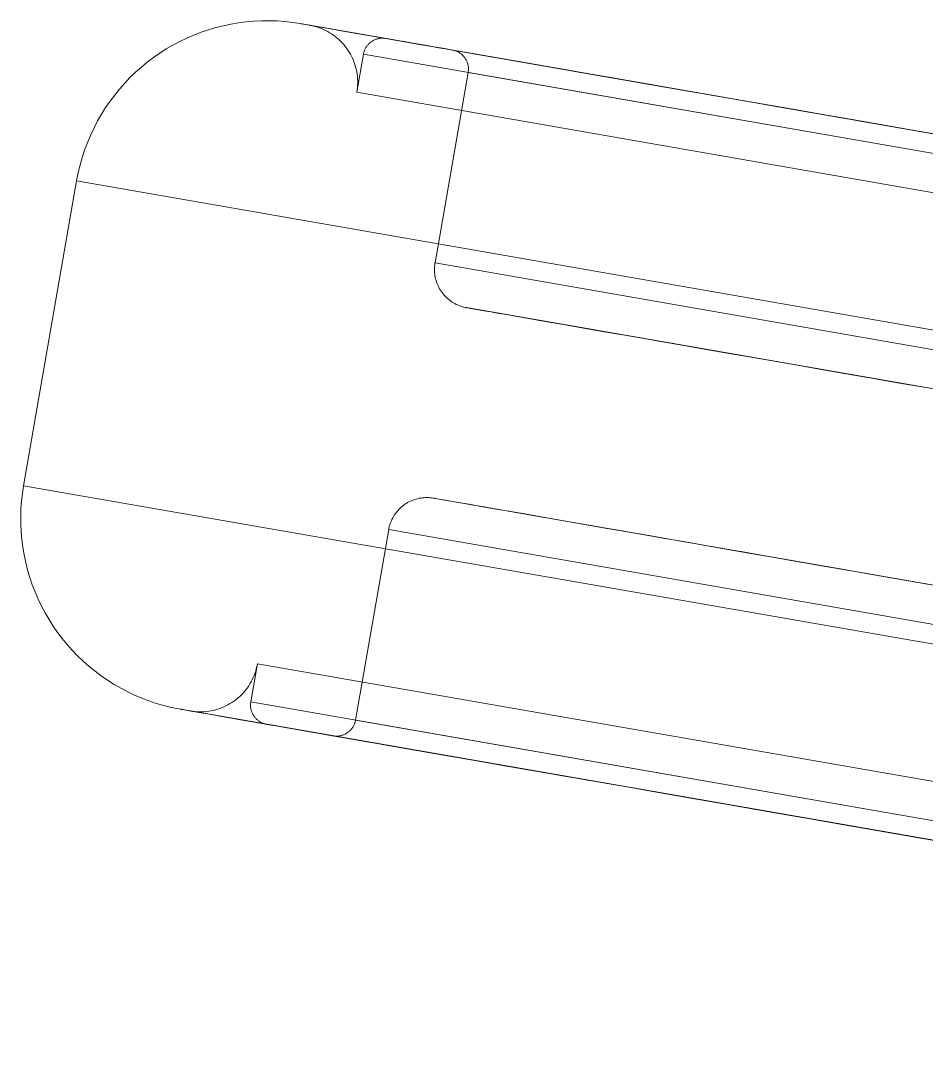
# Model space of a CAD drawing. Header units: millimetres. Extents: x -32954 to 151739, y -65671 to 56243.
# Drawn here: x -11444.62 to -11425.88, y -48546.08 to -48524.64 of the extents above; entities that cross this region are included whole.
import ezdxf

# ---------------------------------------------------------------- set-up
doc = ezdxf.new("R2010")
doc.units = ezdxf.units.MM
doc.layers.add('G-IMPT', color=7, linetype='Continuous', lineweight=9)
doc.layers.add('I-FURN', color=7, linetype='Continuous', lineweight=9)

# ---------------------------------------------------------------- blocks, each defined once
blk = doc.blocks.new('М25-М26_Столик манипуляционный - МСК-5501_dwg-9496848-О_ТХ_01')
at = {"layer": 'G-IMPT'}
for p, q in [((316.039, -405.09), (357.417, -412.288)), ((357.417, -412.288), (316.039, -405.09)), ((316.236, -405.124), (357.22, -412.254)), ((357.22, -412.254), (316.236, -405.124)), ((355.644, -411.98), (317.812, -405.398)), ((355.644, -411.98), (317.812, -405.398)), ((319.191, -405.638), (354.264, -411.74)), ((354.264, -411.74), (319.191, -405.638)), ((355.969, -412.442), (317.349, -405.724)), ((355.969, -412.442), (317.349, -405.724)), ((353.802, -412.065), (319.517, -406.101)), ((353.802, -412.065), (319.517, -406.101)), ((355.832, -413.23), (317.212, -406.512)), ((355.832, -413.23), (317.212, -406.512)), ((360.672, -416.914), (311.412, -408.345)), ((360.672, -416.914), (311.412, -408.345)), ((353.116, -416.006), (318.831, -410.042)), ((353.116, -416.006), (318.831, -410.042)), ((352.191, -416.657), (319.482, -410.967)), ((352.191, -416.657), (319.482, -410.967)), ((353.116, -416.006), (353.802, -412.065)), ((355.832, -413.23), (355.969, -412.442)), ((359.575, -423.22), (310.315, -414.65)), ((359.575, -423.22), (310.315, -414.65)), ((318.797, -414.908), (351.505, -420.598)), ((351.505, -420.598), (318.797, -414.908)), ((352.156, -421.523), (317.871, -415.559)), ((352.156, -421.523), (317.871, -415.559)), ((359.575, -423.22), (360.672, -416.914)), ((353.776, -425.053), (315.156, -418.335)), ((353.776, -425.053), (315.156, -418.335)), ((353.638, -425.841), (315.018, -419.123)), ((353.638, -425.841), (315.018, -419.123)), ((313.571, -419.277), (354.949, -426.475)), ((354.949, -426.475), (313.571, -419.277)), ((354.752, -426.441), (313.768, -419.311)), ((354.752, -426.441), (313.768, -419.311)), ((315.344, -419.585), (353.176, -426.167)), ((353.176, -426.167), (315.344, -419.585)), ((351.471, -425.464), (317.186, -419.5)), ((351.471, -425.464), (317.186, -419.5)), ((351.796, -425.927), (316.723, -419.825)), ((351.796, -425.927), (316.723, -419.825)), ((351.471, -425.464), (352.156, -421.523)), ((353.638, -425.841), (353.776, -425.053))]:
    blk.add_line(p, q, dxfattribs=at)
at = {"layer": 'G-IMPT', "flags": 128}
for points in [[(357.417, -412.288), (357.401, -412.285), (357.351, -412.277), (357.268, -412.262), (357.153, -412.242), (357.005, -412.216), (356.824, -412.185), (356.611, -412.148), (356.367, -412.105), (356.091, -412.057), (355.784, -412.004), (355.446, -411.945), (355.079, -411.881), (354.682, -411.812), (354.257, -411.738), (353.803, -411.659), (353.323, -411.576), (352.815, -411.488), (352.282, -411.395), (351.724, -411.298), (351.142, -411.197), (350.537, -411.091), (349.91, -410.982), (349.262, -410.869), (348.594, -410.753), (347.906, -410.634), (347.201, -410.511), (346.479, -410.385), (345.742, -410.257), (344.99, -410.126), (344.225, -409.993), (343.448, -409.858), (342.66, -409.721), (341.862, -409.582)], [(341.428, -409.507), (342.23, -409.646), (343.024, -409.784), (343.807, -409.92), (344.578, -410.055), (345.338, -410.187), (346.083, -410.316), (346.813, -410.443), (347.528, -410.568), (348.225, -410.689), (348.903, -410.807), (349.563, -410.922), (350.201, -411.033), (350.818, -411.14), (351.413, -411.244), (351.984, -411.343), (352.531, -411.438), (353.052, -411.529), (353.547, -411.615), (354.016, -411.696), (354.456, -411.773), (354.869, -411.845), (355.252, -411.911), (355.605, -411.973), (355.929, -412.029), (356.222, -412.08), (356.483, -412.126), (356.713, -412.166), (356.911, -412.2), (357.077, -412.229), (357.21, -412.252), (357.31, -412.27), (357.378, -412.281), (357.412, -412.287), (357.417, -412.288)], [(355.644, -411.98), (355.629, -411.977), (355.583, -411.969), (355.508, -411.956), (355.402, -411.938), (355.267, -411.914), (355.102, -411.885), (354.907, -411.851), (354.683, -411.813), (354.431, -411.769), (354.151, -411.72), (353.842, -411.666), (353.506, -411.608), (353.143, -411.545), (352.754, -411.477), (352.34, -411.405), (351.9, -411.328), (351.436, -411.248), (350.949, -411.163), (350.439, -411.074), (349.907, -410.982), (349.353, -410.885), (348.78, -410.786), (348.187, -410.683), (347.576, -410.576), (346.948, -410.467), (346.303, -410.355), (345.643, -410.24), (344.969, -410.123), (344.282, -410.003), (343.582, -409.881), (342.872, -409.758), (342.151, -409.632), (341.422, -409.506)], [(341.759, -409.564), (342.484, -409.69), (343.2, -409.815), (343.905, -409.938), (344.6, -410.058), (345.281, -410.177), (345.949, -410.293), (346.602, -410.407), (347.239, -410.518), (347.86, -410.626), (348.463, -410.73), (349.046, -410.832), (349.611, -410.93), (350.154, -411.025), (350.676, -411.115), (351.176, -411.202), (351.653, -411.285), (352.106, -411.364), (352.534, -411.439), (352.937, -411.509), (353.314, -411.574), (353.664, -411.635), (353.987, -411.691), (354.283, -411.743), (354.551, -411.789), (354.79, -411.831), (355, -411.868), (355.181, -411.899), (355.333, -411.925), (355.454, -411.947), (355.546, -411.963), (355.608, -411.973), (355.639, -411.979), (355.644, -411.98)], [(352.191, -416.657), (352.178, -416.655), (352.139, -416.648), (352.073, -416.637), (351.982, -416.621), (351.865, -416.6), (351.722, -416.576), (351.554, -416.546), (351.361, -416.513), (351.143, -416.475), (350.9, -416.432), (350.633, -416.386), (350.343, -416.336), (350.029, -416.281), (349.693, -416.222), (349.334, -416.16), (348.954, -416.094), (348.553, -416.024), (348.132, -415.951), (347.691, -415.874), (347.231, -415.794), (346.753, -415.711), (346.257, -415.625), (345.744, -415.536), (345.216, -415.444), (344.673, -415.349), (344.116, -415.252), (343.545, -415.153), (342.962, -415.052), (342.368, -414.948), (341.763, -414.843)], [(341.432, -414.785), (342.042, -414.892), (342.642, -414.996), (343.232, -415.098), (343.809, -415.199), (344.374, -415.297), (344.925, -415.393), (345.461, -415.486), (345.982, -415.577), (346.487, -415.665), (346.975, -415.75), (347.445, -415.831), (347.896, -415.91), (348.328, -415.985), (348.74, -416.057), (349.132, -416.125), (349.502, -416.189), (349.85, -416.25), (350.176, -416.307), (350.479, -416.359), (350.759, -416.408), (351.015, -416.452), (351.246, -416.493), (351.453, -416.529), (351.635, -416.56), (351.791, -416.587), (351.922, -416.61), (352.027, -416.629), (352.107, -416.642), (352.16, -416.652), (352.187, -416.656), (352.191, -416.657)], [(354.264, -411.74), (354.249, -411.737), (354.233, -411.735), (354.217, -411.734), (354.201, -411.734), (354.185, -411.734), (354.169, -411.735), (354.153, -411.736), (354.137, -411.738), (354.121, -411.741), (354.106, -411.744), (354.09, -411.748), (354.075, -411.753), (354.06, -411.758), (354.045, -411.763), (354.03, -411.77), (354.016, -411.777), (354.001, -411.784), (353.988, -411.792), (353.974, -411.801), (353.961, -411.81), (353.948, -411.82), (353.936, -411.83), (353.924, -411.84), (353.912, -411.852), (353.901, -411.863), (353.891, -411.875), (353.881, -411.888), (353.871, -411.9), (353.862, -411.914), (353.853, -411.927), (353.845, -411.941), (353.838, -411.955), (353.831, -411.97), (353.825, -411.984), (353.819, -411.999), (353.814, -412.014), (353.81, -412.03), (353.806, -412.045), (353.803, -412.061), (353.802, -412.065)], [(355.969, -412.442), (355.972, -412.426), (355.973, -412.411), (355.975, -412.395), (355.975, -412.379), (355.975, -412.363), (355.974, -412.347), (355.973, -412.331), (355.971, -412.315), (355.968, -412.299), (355.965, -412.283), (355.961, -412.268), (355.956, -412.253), (355.951, -412.237), (355.945, -412.222), (355.939, -412.208), (355.932, -412.193), (355.925, -412.179), (355.917, -412.165), (355.908, -412.152), (355.899, -412.139), (355.889, -412.126), (355.879, -412.114), (355.868, -412.102), (355.857, -412.09), (355.846, -412.079), (355.834, -412.069), (355.821, -412.058), (355.809, -412.049), (355.795, -412.04), (355.782, -412.031), (355.768, -412.023), (355.754, -412.016), (355.739, -412.009), (355.725, -412.003), (355.71, -411.997), (355.695, -411.992), (355.679, -411.987), (355.664, -411.984), (355.648, -411.98), (355.644, -411.98)], [(357.22, -412.254), (357.173, -412.247), (357.125, -412.241), (357.077, -412.238), (357.029, -412.236), (356.981, -412.237), (356.933, -412.239), (356.885, -412.243), (356.838, -412.249), (356.79, -412.257), (356.743, -412.267), (356.697, -412.279), (356.651, -412.292), (356.605, -412.308), (356.561, -412.325), (356.517, -412.344), (356.473, -412.365), (356.431, -412.387), (356.389, -412.412), (356.349, -412.437), (356.31, -412.465), (356.271, -412.494), (356.234, -412.524), (356.198, -412.556), (356.164, -412.59), (356.131, -412.624), (356.099, -412.66), (356.069, -412.697), (356.04, -412.736), (356.013, -412.775), (355.987, -412.816), (355.963, -412.858), (355.941, -412.9), (355.92, -412.943), (355.901, -412.988), (355.884, -413.032), (355.869, -413.078), (355.856, -413.124), (355.844, -413.171), (355.834, -413.218), (355.832, -413.23)], [(360.672, -416.914), (360.697, -416.756), (360.715, -416.597), (360.726, -416.438), (360.731, -416.278), (360.73, -416.118), (360.722, -415.958), (360.708, -415.799), (360.688, -415.64), (360.661, -415.482), (360.628, -415.326), (360.589, -415.171), (360.544, -415.017), (360.492, -414.866), (360.435, -414.716), (360.371, -414.57), (360.302, -414.425), (360.227, -414.284), (360.146, -414.146), (360.06, -414.011), (359.969, -413.88), (359.872, -413.752), (359.771, -413.628), (359.664, -413.509), (359.553, -413.394), (359.438, -413.283), (359.318, -413.177), (359.194, -413.076), (359.066, -412.98), (358.934, -412.89), (358.798, -412.804), (358.66, -412.724), (358.518, -412.65), (358.374, -412.582), (358.226, -412.519), (358.077, -412.462), (357.925, -412.411), (357.772, -412.366), (357.616, -412.328), (357.46, -412.296), (357.417, -412.288)], [(341.957, -418.937), (342.546, -419.039), (343.124, -419.14), (343.688, -419.238), (344.239, -419.334), (344.776, -419.427), (345.297, -419.518), (345.802, -419.606), (346.289, -419.69), (346.759, -419.772), (347.211, -419.851), (347.643, -419.926), (348.055, -419.998), (348.446, -420.066), (348.817, -420.13), (349.165, -420.191), (349.491, -420.247), (349.794, -420.3), (350.073, -420.349), (350.329, -420.393), (350.561, -420.433), (350.767, -420.469), (350.949, -420.501), (351.106, -420.528), (351.237, -420.551), (351.342, -420.569), (351.421, -420.583), (351.474, -420.592), (351.502, -420.597), (351.505, -420.598)], [(351.505, -420.598), (351.492, -420.596), (351.453, -420.589), (351.388, -420.577), (351.297, -420.562), (351.179, -420.541), (351.037, -420.516), (350.869, -420.487), (350.675, -420.453), (350.457, -420.415), (350.214, -420.373), (349.948, -420.327), (349.657, -420.276), (349.344, -420.222), (349.007, -420.163), (348.649, -420.101), (348.269, -420.035), (347.868, -419.965), (347.446, -419.892), (347.005, -419.815), (346.545, -419.735), (346.067, -419.652), (345.571, -419.566), (345.059, -419.476), (344.531, -419.385), (343.987, -419.29), (343.43, -419.193), (342.859, -419.094), (342.276, -418.992), (341.682, -418.889)], [(353.116, -416.006), (353.11, -416.037), (353.103, -416.069), (353.094, -416.099), (353.084, -416.13), (353.073, -416.16), (353.061, -416.189), (353.048, -416.218), (353.033, -416.247), (353.017, -416.275), (353.001, -416.302), (352.983, -416.329), (352.964, -416.354), (352.944, -416.379), (352.923, -416.404), (352.901, -416.427), (352.878, -416.45), (352.855, -416.471), (352.83, -416.492), (352.805, -416.511), (352.779, -416.53), (352.752, -416.547), (352.725, -416.564), (352.696, -416.579), (352.668, -416.593), (352.639, -416.606), (352.609, -416.618), (352.579, -416.629), (352.548, -416.638), (352.517, -416.646), (352.486, -416.653), (352.454, -416.659), (352.423, -416.663), (352.391, -416.666), (352.359, -416.668), (352.327, -416.669), (352.295, -416.668), (352.263, -416.666), (352.231, -416.663), (352.199, -416.658), (352.191, -416.657)], [(341.339, -424.107), (342.11, -424.242), (342.87, -424.374), (343.615, -424.503), (344.345, -424.63), (345.06, -424.755), (345.757, -424.876), (346.436, -424.994), (347.095, -425.109), (347.733, -425.22), (348.35, -425.327), (348.945, -425.431), (349.516, -425.53), (350.063, -425.625), (350.584, -425.716), (351.079, -425.802), (351.548, -425.883), (351.988, -425.96), (352.401, -426.032), (352.784, -426.098), (353.138, -426.16), (353.461, -426.216), (353.754, -426.267), (354.015, -426.313), (354.245, -426.353), (354.443, -426.387), (354.609, -426.416), (354.742, -426.439), (354.842, -426.456), (354.91, -426.468), (354.944, -426.474), (354.949, -426.475)], [(354.949, -426.475), (354.933, -426.472), (354.883, -426.464), (354.8, -426.449), (354.685, -426.429), (354.537, -426.403), (354.356, -426.372), (354.143, -426.335), (353.899, -426.292), (353.623, -426.244), (353.316, -426.191), (352.979, -426.132), (352.611, -426.068), (352.214, -425.999), (351.789, -425.925), (351.335, -425.846), (350.855, -425.763), (350.347, -425.674), (349.814, -425.582), (349.256, -425.485), (348.674, -425.383), (348.069, -425.278), (347.442, -425.169), (346.794, -425.056), (346.126, -424.94), (345.438, -424.821), (344.733, -424.698), (344.011, -424.572), (343.274, -424.444), (342.522, -424.313), (341.757, -424.18)], [(341.438, -424.125), (342.132, -424.245), (342.813, -424.364), (343.481, -424.48), (344.134, -424.594), (344.771, -424.705), (345.392, -424.812), (345.995, -424.917), (346.578, -425.019), (347.143, -425.117), (347.686, -425.212), (348.208, -425.302), (348.708, -425.389), (349.185, -425.472), (349.638, -425.551), (350.066, -425.626), (350.469, -425.696), (350.846, -425.761), (351.196, -425.822), (351.519, -425.878), (351.815, -425.93), (352.083, -425.976), (352.322, -426.018), (352.532, -426.055), (352.713, -426.086), (352.865, -426.112), (352.986, -426.134), (353.078, -426.15), (353.14, -426.16), (353.171, -426.166), (353.176, -426.167)], [(353.176, -426.167), (353.161, -426.164), (353.115, -426.156), (353.04, -426.143), (352.934, -426.125), (352.799, -426.101), (352.634, -426.072), (352.439, -426.038), (352.215, -425.999), (351.963, -425.956), (351.683, -425.907), (351.374, -425.853), (351.038, -425.795), (350.675, -425.732), (350.286, -425.664), (349.872, -425.592), (349.432, -425.515), (348.968, -425.435), (348.481, -425.35), (347.971, -425.261), (347.439, -425.169), (346.886, -425.072), (346.312, -424.973), (345.719, -424.869), (345.108, -424.763), (344.48, -424.654), (343.835, -424.542), (343.175, -424.427), (342.501, -424.31), (341.814, -424.19)], [(351.505, -420.598), (351.537, -420.604), (351.568, -420.611), (351.599, -420.62), (351.629, -420.63), (351.659, -420.641), (351.689, -420.653), (351.718, -420.666), (351.746, -420.681), (351.774, -420.697), (351.802, -420.713), (351.828, -420.731), (351.854, -420.75), (351.879, -420.77), (351.903, -420.791), (351.927, -420.813), (351.949, -420.836), (351.971, -420.859), (351.991, -420.884), (352.011, -420.909), (352.029, -420.935), (352.047, -420.962), (352.063, -420.99), (352.078, -421.018), (352.093, -421.046), (352.106, -421.076), (352.117, -421.105), (352.128, -421.135), (352.137, -421.166), (352.146, -421.197), (352.153, -421.228), (352.158, -421.26), (352.163, -421.291), (352.166, -421.323), (352.168, -421.355), (352.168, -421.387), (352.168, -421.419), (352.166, -421.451), (352.162, -421.483), (352.158, -421.515), (352.156, -421.523)], [(354.949, -426.475), (355.107, -426.499), (355.266, -426.517), (355.426, -426.529), (355.586, -426.534), (355.746, -426.533), (355.906, -426.525), (356.065, -426.511), (356.224, -426.491), (356.381, -426.464), (356.538, -426.431), (356.693, -426.392), (356.846, -426.346), (356.998, -426.295), (357.147, -426.237), (357.294, -426.174), (357.438, -426.105), (357.58, -426.03), (357.718, -425.949), (357.853, -425.863), (357.984, -425.772), (358.112, -425.675), (358.235, -425.573), (358.355, -425.467), (358.47, -425.356), (358.58, -425.24), (358.686, -425.12), (358.787, -424.996), (358.883, -424.868), (358.974, -424.736), (359.059, -424.601), (359.139, -424.463), (359.213, -424.321), (359.282, -424.176), (359.345, -424.029), (359.402, -423.88), (359.452, -423.728), (359.497, -423.574), (359.536, -423.419), (359.568, -423.262), (359.575, -423.22)], [(353.776, -425.053), (353.768, -425.1), (353.763, -425.148), (353.759, -425.196), (353.758, -425.244), (353.758, -425.292), (353.761, -425.34), (353.765, -425.388), (353.771, -425.435), (353.779, -425.483), (353.789, -425.529), (353.801, -425.576), (353.814, -425.622), (353.83, -425.667), (353.847, -425.712), (353.866, -425.756), (353.887, -425.8), (353.909, -425.842), (353.933, -425.883), (353.959, -425.924), (353.987, -425.963), (354.015, -426.002), (354.046, -426.039), (354.078, -426.075), (354.111, -426.109), (354.146, -426.142), (354.182, -426.174), (354.219, -426.204), (354.258, -426.233), (354.297, -426.26), (354.338, -426.286), (354.379, -426.31), (354.422, -426.332), (354.465, -426.353), (354.509, -426.372), (354.554, -426.389), (354.6, -426.404), (354.646, -426.417), (354.692, -426.429), (354.739, -426.438), (354.752, -426.441)], [(351.471, -425.464), (351.469, -425.48), (351.467, -425.496), (351.466, -425.512), (351.465, -425.528), (351.465, -425.544), (351.466, -425.56), (351.467, -425.576), (351.469, -425.591), (351.472, -425.607), (351.475, -425.623), (351.479, -425.638), (351.484, -425.654), (351.489, -425.669), (351.495, -425.684), (351.501, -425.698), (351.508, -425.713), (351.515, -425.727), (351.524, -425.741), (351.532, -425.754), (351.541, -425.767), (351.551, -425.78), (351.561, -425.793), (351.572, -425.805), (351.583, -425.816), (351.594, -425.827), (351.606, -425.838), (351.619, -425.848), (351.632, -425.857), (351.645, -425.866), (351.658, -425.875), (351.672, -425.883), (351.686, -425.89), (351.701, -425.897), (351.716, -425.904), (351.73, -425.909), (351.746, -425.914), (351.761, -425.919), (351.777, -425.923), (351.792, -425.926), (351.796, -425.927)], [(353.176, -426.167), (353.192, -426.169), (353.207, -426.171), (353.223, -426.172), (353.239, -426.172), (353.255, -426.172), (353.271, -426.172), (353.287, -426.17), (353.303, -426.168), (353.319, -426.165), (353.335, -426.162), (353.35, -426.158), (353.365, -426.154), (353.381, -426.149), (353.396, -426.143), (353.41, -426.136), (353.425, -426.129), (353.439, -426.122), (353.453, -426.114), (353.466, -426.105), (353.479, -426.096), (353.492, -426.087), (353.504, -426.076), (353.516, -426.066), (353.528, -426.055), (353.539, -426.043), (353.549, -426.031), (353.56, -426.019), (353.569, -426.006), (353.578, -425.993), (353.587, -425.979), (353.595, -425.965), (353.602, -425.951), (353.609, -425.937), (353.615, -425.922), (353.621, -425.907), (353.626, -425.892), (353.631, -425.876), (353.634, -425.861), (353.638, -425.845), (353.638, -425.841)]]:
    blk.add_lwpolyline(points, dxfattribs=at)
blk = doc.blocks.new('М25-М26_Столик манипуляционный - М25_Столик манипуляционный-8676404-О_ТХ_01')
blk.add_blockref('М25-М26_Столик манипуляционный - МСК-5501_dwg-9496848-О_ТХ_01', (0, 0))

msp = doc.modelspace()

# ---------------------------------------------------------------- block references
at = {"layer": 'I-FURN', "rotation": 180}
msp.add_blockref('М25-М26_Столик манипуляционный - М25_Столик манипуляционный-8676404-О_ТХ_01', (-11083.886, -48951.174), dxfattribs=at)

doc.saveas('drawing.dxf')
